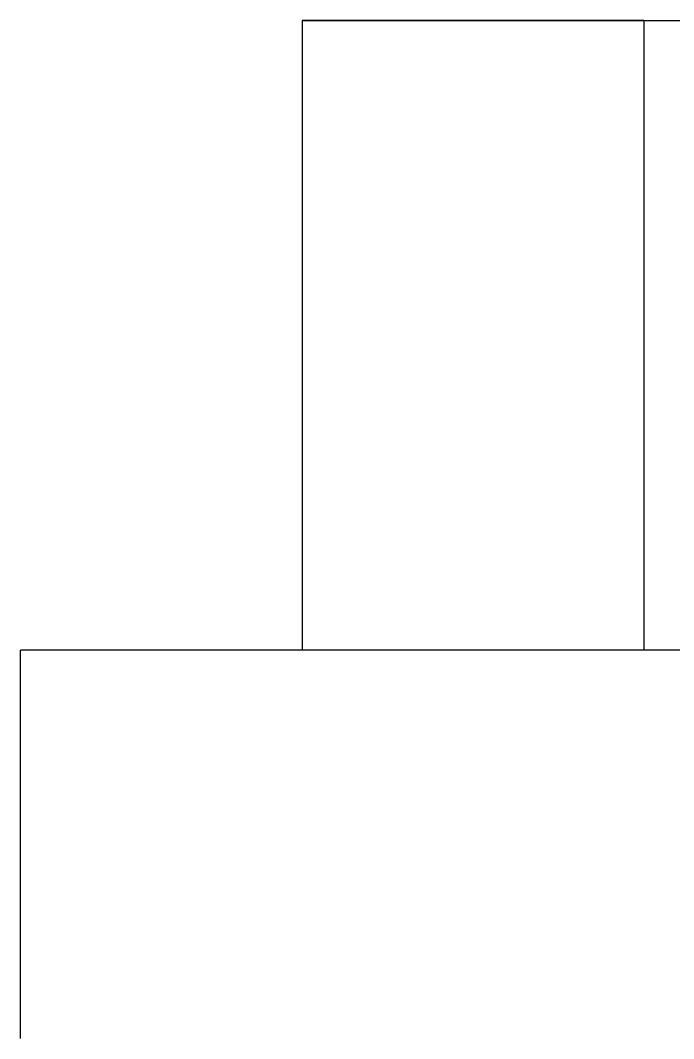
# Model space of a CAD drawing. Header units: millimetres. Extents: x 2667 to 2848, y -1 to 1765.
# Drawn here: x 2717.25 to 2721.46, y 1744.46 to 1751.01 of the extents above; entities that cross this region are included whole.
import ezdxf

# ---------------------------------------------------------------- set-up
doc = ezdxf.new("R2010")
doc.units = ezdxf.units.MM
doc.layers.add('VAGAS', color=3, linetype='Continuous')

msp = doc.modelspace()

# ---------------------------------------------------------------- linework, layer by layer
for p in [(2729.5995, 1746.9571), (2717.2495, 1744.4571)]:
    msp.add_line(p, (2717.2495, 1746.9571))
at = {"layer": 'VAGAS'}
for p, q in [((2719.063, 1751.0075), (2719.063, 1746.9571)), ((2721.263, 1751.0075), (2719.063, 1751.0075)), ((2719.063, 1751.0075), (2719.063, 1746.9571)), ((2719.063, 1751.0075), (2719.063, 1746.9571)), ((2719.063, 1751.0075), (2725.5976, 1751.0075)), ((2721.263, 1751.0075), (2721.263, 1746.9571)), ((2721.263, 1751.0075), (2721.263, 1746.9571)), ((2721.263, 1751.0075), (2727.7976, 1751.0075))]:
    msp.add_line(p, q, dxfattribs=at)
msp.add_point((2720.957, 1751.0075), dxfattribs=at)

doc.saveas('drawing.dxf')
